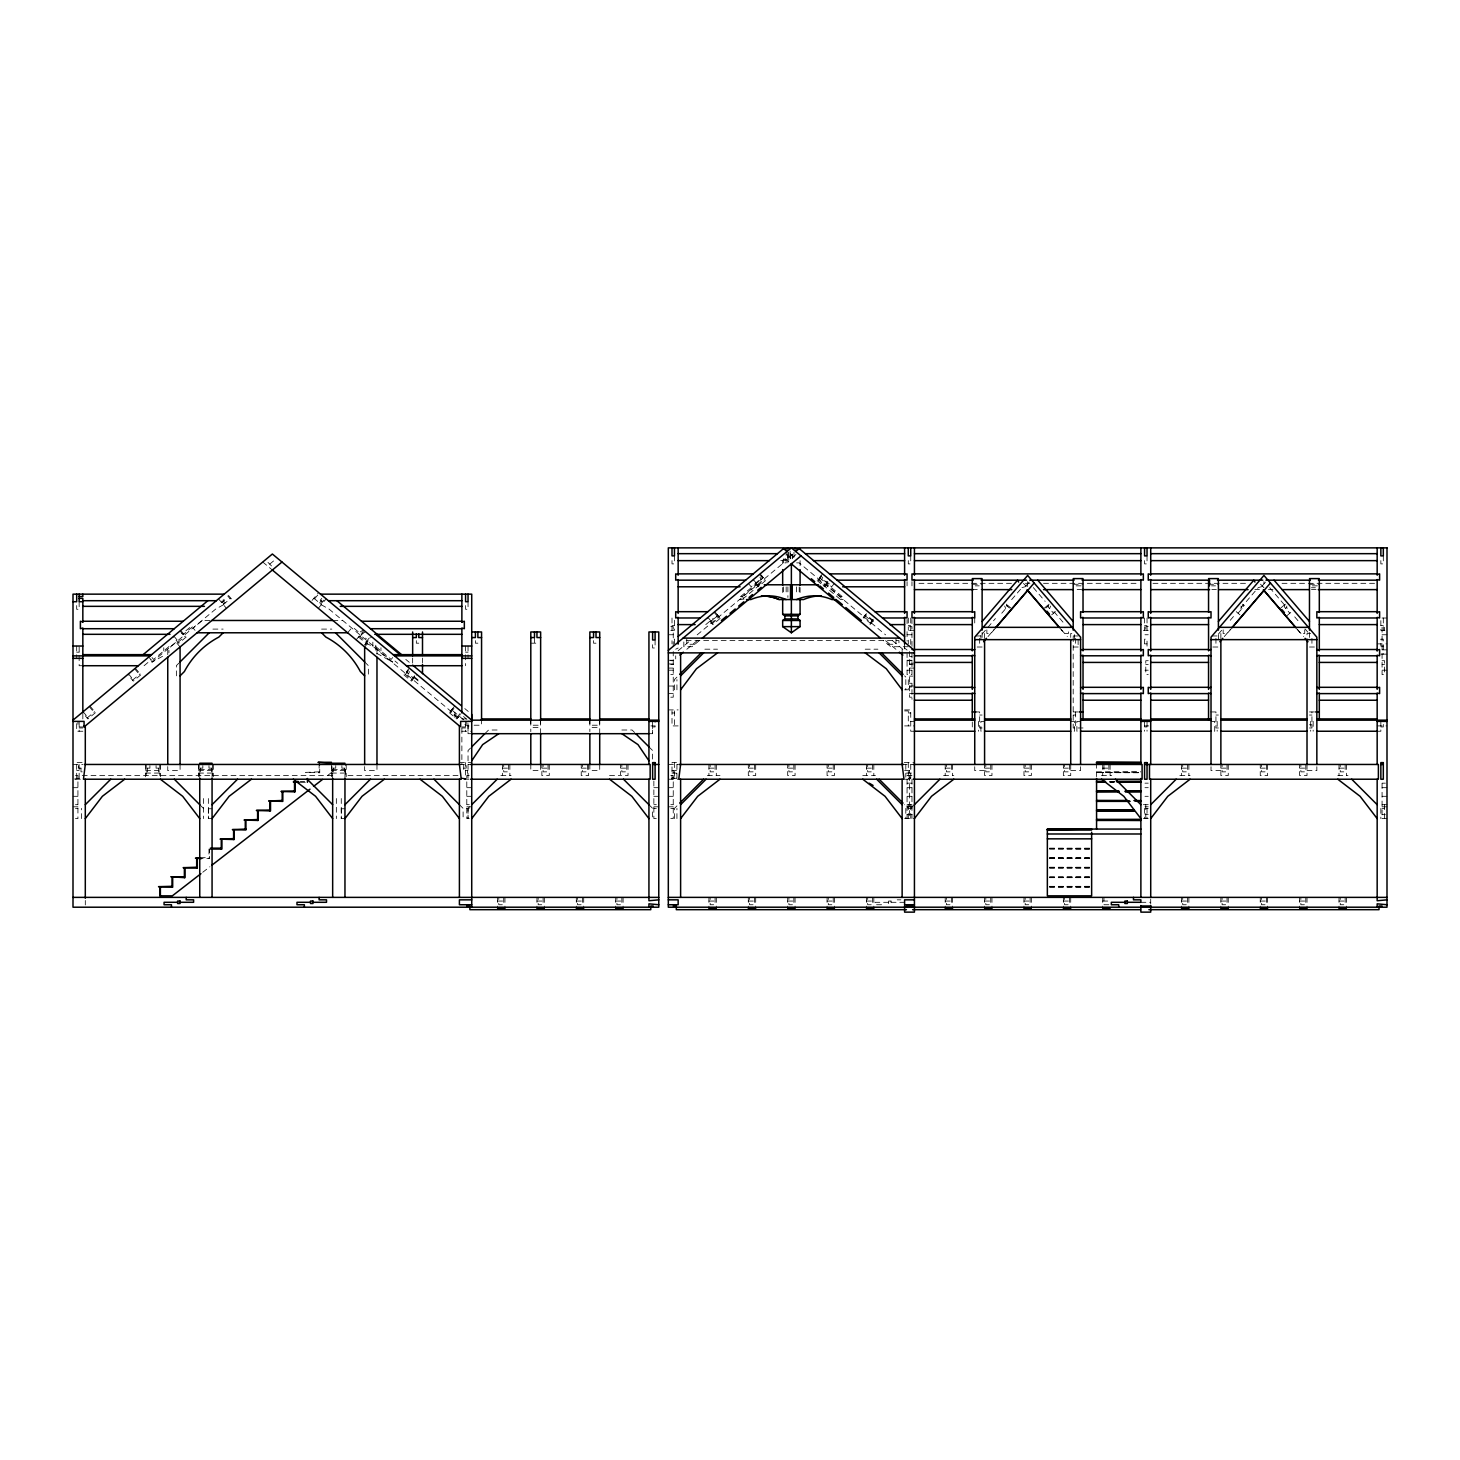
<?xml version="1.0" encoding="UTF-8"?>
<svg xmlns="http://www.w3.org/2000/svg" width="1460" height="1460" viewBox="0 0 1460 1460"><rect width="100%" height="100%" fill="white"/><g stroke="black" fill="none" stroke-linecap="round" stroke-linejoin="round"><path stroke-width="0.75" stroke-dasharray="5 3.75" d="M81.614 818.604L81.614 808.384M176.368 675.852L176.368 665.632L180.073 661.928M212.065 818.604L208.36 818.604L208.36 808.384M344.962 818.604L341.275 818.604L341.275 808.384M468.039 808.384L468.039 818.604L468.039 808.384L471.726 804.679M468.039 760.769L468.039 750.531L471.726 746.845M468.039 731.241L468.039 725.328M481.563 718.922L481.563 725.218L471.726 725.218M540.638 718.922L540.638 725.218L530.801 725.218L530.801 718.922M599.713 718.922L599.713 725.218L589.858 725.218L589.858 718.922M648.933 733.686L652.62 733.686L652.62 726.952L655.084 726.952L655.084 721.386M674.465 818.604L674.465 808.384L678.152 804.679M676.929 818.604L676.929 808.384M676.929 689.795L676.929 679.575M790.499 558.596L790.499 552.282L790.499 558.797M1049.01 604.148L1047.988 606.739L1053.554 613.218M1049.612 608.619L1050.634 606.028M1285.293 604.148L1284.271 606.739L1289.837 613.218M1285.895 608.619L1286.917 606.028M407.796 670.085L406.811 672.476L413.782 678.279M408.545 673.918L409.53 671.527M820.009 578.142L820.995 575.751M821.743 579.583L822.728 577.193M822.892 584.785L840.613 599.549L841.945 596.373L828.039 584.785L821.159 584.785M865.397 615.956L866.382 613.583M347.644 632.782L351.586 628.055M364.544 645.119L368.413 640.466L365.566 638.111M364.653 646.962L368.595 642.236M452.399 708.848L450.027 711.695L457.601 717.991L460.447 714.561M312.057 600.443L318.627 592.577M314.594 598.837L319.32 593.161M321.766 598.399L320.196 600.297L323.025 602.652M319.558 602.962L321.93 600.133M320.744 603.947L325.471 598.29M318.298 608.327L326.182 598.874M356.112 639.845L363.996 630.392M359.981 636.651L364.708 630.976M366.132 641.779L370.858 636.104M365 644.572L371.57 636.688M392.722 657.529L391.152 659.427L375.786 646.616M409.384 668.205L403.854 674.812L411.428 681.127L416.94 674.502M405.351 674.465L410.077 668.789M411.501 679.593L416.228 673.918M454.753 706.019L449.242 712.644L456.798 718.94L462.327 712.316M450.738 712.279L455.465 706.603M456.889 717.408L461.615 711.732M822.582 573.871L817.053 580.478L824.626 586.792L830.138 580.167M818.549 580.131L823.276 574.455M824.699 585.259L829.426 579.583M833.952 583.945L831.58 586.792L824.024 580.478M865.597 614.514L863.225 617.361L870.799 623.657M863.937 617.945L866.291 615.116M870.087 623.073L874.814 617.398M869.996 624.606L875.525 617.981M982.124 634.096L995.41 618.584M1011.652 599.64L1020.503 589.311M1001.761 613.218L1007.327 606.739L1006.305 604.148M1025.942 585.898L1031.289 579.675M988 636.578L993.877 629.735M994.826 628.877L990.866 633.494L986.869 633.494L986.869 627.344M1218.407 634.096L1222.841 628.913M1230.214 620.317L1234.649 615.153M1240.544 608.254L1258.264 587.595L1262.042 586.573M1238.043 613.218L1243.61 606.739L1242.588 604.148L1247.26 608.145M1262.225 585.898L1267.554 579.675M1224.283 636.578L1230.159 629.735M1231.109 628.877L1227.148 633.494L1223.151 633.494L1223.151 627.344M484.866 733.686L488.571 730L498.791 730M783.911 559.399L782.669 560.64L782.669 567.338M795.937 554.471L791.375 559.034L786.812 554.471M676.929 677.111L674.465 679.575L674.465 689.795L678.152 689.795M910.748 808.384L914.434 804.679M1044.338 608.145L1048.079 604.951M1045.871 608.053L1048.681 605.644M1051.693 614.824L1055.653 611.411M1280.621 608.145L1285.53 603.947M1287.026 615.627L1290.768 612.415M185.858 630.775L190.001 627.326M144.084 665.723L151.128 659.847M192.392 626.851L183.412 634.315L179.489 631.924M221.683 602.652L224.53 600.297L222.96 598.399M269.717 564.144L274.17 560.457M87.126 717.991L94.699 711.695M132.513 680.178L140.069 673.881M177.883 642.364L185.457 636.067M223.27 604.549L230.826 598.235M705.782 624.606L713.356 618.31M758.726 580.478L751.17 586.792L748.798 583.945M678.152 648.021L675.706 649.189M717.955 615.463L710.381 621.759L717.371 615.956M759.857 584.785L742.136 599.549L740.822 596.373L754.729 584.785L761.627 584.785M763.324 577.649L755.769 583.945L762.74 578.142L761.755 575.751M789.185 556.844L792.415 554.143M740.822 596.373L742.556 596.373L756.462 584.785M678.152 650.704L690.252 640.611M697.168 634.863L783.545 562.866L786.155 562.885L786.155 552.282M711.969 623.657L719.524 617.361L717.17 614.514M757.339 585.843L764.912 579.547M686.802 649.298L697.168 640.648M699.358 640.575L691.967 646.725L683.827 646.725L683.827 640.575L898.94 640.575L898.94 646.725L890.783 646.725L883.409 640.575M202.739 872.277L209.893 866.747M327.861 775.315L331.438 772.541M319.12 771.847L305.596 772.377L319.74 772.76L319.74 763.233M360.237 631.924L362.846 630.318M365.237 631.924L361.313 634.315L352.334 626.851M223.453 604.769L215.751 609.021L152.004 662.146L152.004 659.062L152.004 662.146L163.283 655.905M1021.982 587.595L1025.759 586.573M79.369 778.436L73 779.22L80.884 779.22M676.82 778.162L668.315 779.22L678.152 779.22M783.18 559.399L787.597 559.399M780.753 560.64L787.597 560.64L787.597 555.202M796.594 562.866L799.204 562.866L885.599 634.863M918.961 583.325L1011.798 583.325M1025.395 583.325L1029.92 583.325M1043.517 583.325L1138.617 583.325M1152.98 583.325L1248.081 583.325M1282.044 583.325L1374.882 583.325M972.287 584.274L982.124 584.274M1073.191 584.274L1083.028 584.274M1208.552 584.274L1218.407 584.274M1309.474 584.274L1319.311 584.274M975.207 585.843L979.204 585.843M1076.111 585.843L1082.116 585.843M1211.49 585.843L1215.486 585.843M1312.394 585.843L1318.398 585.843M1311.445 587.741L1315.369 587.741M972.287 589.621L982.124 589.621M1077.133 589.621L1081.075 589.621M1211.855 589.621L1216.381 589.621M1254.888 589.621L1259.414 589.621M1268.466 589.621L1272.992 589.621M1311.445 589.621L1316.026 589.621M841.945 596.373L840.193 596.373L826.287 584.785M739.527 599.549L742.136 599.549M840.613 599.549L843.223 599.549M1387 618.018L1380.85 618.018L1380.85 630.318L1387 630.318M209.911 620.482L202.228 620.482L193.14 628.055L195.768 631.213M332.88 620.482L342.498 620.482M672.002 625.592L674.465 625.592M908.284 625.592L910.748 625.592M1144.567 625.592L1147.031 625.592M1380.85 625.592L1383.313 625.592M670.779 626.632L673.242 626.632L673.242 646.379M1148.253 626.632L1145.79 626.632L1145.79 630.318M212.904 629.096L223.143 629.096M321.583 629.096L331.821 629.096M670.779 630.318L674.465 630.318L674.465 618.018M914.434 630.318L907.061 630.318L907.061 641.177M1143.344 630.318L1148.253 630.318M1310.697 633.494L1307.01 633.494L1307.01 639.644M668.315 634.753L673.242 634.753M907.061 634.753L911.971 634.753M1144.968 634.753L1148.253 634.753M1382.072 634.753L1387 634.753M975.791 635.958L982.124 635.958M1073.191 635.958L1079.524 635.958M1212.074 635.958L1218.407 635.958M418.801 643.185L416.337 643.185L416.337 637.564M477.876 643.185L475.412 643.185L475.412 637.564M530.801 643.185L536.952 643.185M596.008 643.185L593.563 643.185L593.563 637.564M1144.567 643.878L1147.031 643.878M1377.163 643.878L1387 643.878M694.923 644.261L686.766 644.261L686.766 638.111M887.826 644.261L895.984 644.261L895.984 638.111M1383.313 646.123L1380.85 646.123L1380.85 639.152L1383.313 639.152L1383.313 654.135L1387 654.135M908.284 646.725L902.134 646.725L902.134 652.875M977.196 647.017L982.124 647.017M1073.191 647.017L1080.582 647.017M1212.859 647.017L1218.407 647.017M1309.474 647.017L1314.401 647.017M704.851 649.189L717.535 649.189M865.214 649.189L877.916 649.189M1382.072 649.864L1387 649.864M76.687 652.182L79.15 652.182M465.576 652.182L468.039 652.182M1380.85 654.135L1383.313 654.135M909.525 656.562L911.971 656.562M668.315 660.267L675.706 660.267L675.706 655.832M907.061 660.267L914.434 660.267M670.779 660.705L673.242 660.705M907.061 660.705L911.971 660.705M1148.253 660.705L1145.79 660.705L1145.79 674.63L1148.253 674.63M1382.072 660.705L1384.536 660.705L1384.536 674.63L1382.072 674.63L1382.072 626.632L1384.536 626.632L1384.536 630.318M668.315 663.953L673.242 663.953M909.525 663.953L914.434 663.953M670.779 664.391L673.242 664.391M909.525 664.391L911.971 664.391M1145.79 664.391L1148.253 664.391M1382.072 664.391L1384.536 664.391M82.837 665.723L79.15 665.723L79.15 646.032M668.315 668.078L673.242 668.078M909.525 668.078L914.434 668.078M668.315 670.195L673.242 670.195M907.061 670.195L911.971 670.195M1144.968 670.195L1148.253 670.195M1382.072 670.195L1387 670.195M670.779 674.63L673.242 674.63M909.525 676.108L912.792 676.108M909.525 683.262L911.971 683.262L911.971 699.285M668.315 686.036L673.242 686.036M909.525 686.036L914.434 686.036M909.525 686.948L911.971 686.948M904.598 689.795L908.284 689.795L908.284 679.575L904.598 675.87M668.315 693.482L673.242 693.482M909.525 693.482L914.434 693.482M670.779 697.186L673.242 697.186L673.242 651.543M911.971 697.186L909.525 697.186L909.525 651.543M668.315 709.907L678.152 709.907M904.598 709.907L912.464 709.907M904.598 710.929L908.284 710.929L908.284 725.912M974.13 711.951L982.124 711.951M1073.191 711.951L1079.341 711.951M1210.413 711.951L1218.407 711.951M1309.474 711.951L1317.467 711.951M672.002 712.973L674.465 712.973M908.284 712.973L910.748 712.973M979.66 715.035L982.124 715.035M1073.191 715.035L1075.655 715.035M1215.943 715.035L1218.407 715.035M1309.474 715.035L1311.938 715.035M461.871 718.922L466.068 718.922M910.748 721.386L914.434 721.386M984.587 721.386L980.901 721.386L980.901 731.241L984.587 731.241M1070.727 721.386L1074.414 721.386L1074.414 731.241L1070.727 731.241M1080.582 721.386L1076.878 721.386L1076.878 731.241L1080.582 731.241M1211.015 721.386L1214.72 721.386L1214.72 731.241L1211.015 731.241M1309.474 724.762L1311.938 724.762M650.904 725.912L655.084 725.912M678.152 725.912L672.002 725.912L672.002 710.929M904.598 725.912L914.434 725.912M1144.567 725.912L1148.746 725.912M1377.163 725.912L1387 725.912M84.078 726.952L77.928 726.952L77.928 721.386M460.648 726.952L466.798 726.952L466.798 721.386M1144.567 726.952L1147.031 726.952M1380.85 726.952L1383.313 726.952L1383.313 721.386M79.15 727.974L82.837 727.974M461.871 727.974L465.576 727.974M982.124 727.974L979.66 727.974L979.66 711.951M1083.028 727.974L1073.191 727.974L1073.191 634.315M1218.407 727.974L1215.943 727.974L1215.943 711.951M1309.474 727.974L1311.938 727.974L1311.938 711.951M621.851 730L632.089 730L635.775 733.686M82.837 731.241L76.687 731.241L76.687 721.386M461.871 731.241L471.726 731.241M914.434 731.241L910.748 731.241L910.748 710.929M1377.163 731.241L1380.85 731.241L1380.85 721.386M471.726 733.686L468.039 733.686L468.039 721.386M77.106 762.613L85.3 762.613M459.407 762.613L471.726 762.613M676.527 762.613L672.002 762.613L672.002 779.22M904.178 762.613L914.434 762.613M73 764.456L82.837 764.456M459.407 764.456L471.726 764.456M668.315 764.456L678.152 764.456M902.134 764.456L914.434 764.456M80.993 768.142L78.53 768.142L78.53 764.456M147.46 768.142L149.905 768.142L149.905 764.456M158.519 768.142L156.074 768.142L156.074 764.456M200.367 768.142L202.831 768.142L202.831 764.456M211.445 768.142L208.981 768.142L208.981 764.456M333.281 768.142L335.745 768.142L335.745 764.456M344.359 768.142L341.895 768.142L341.895 764.456M463.732 768.142L466.178 768.142L466.178 764.456M502.495 768.142L509.868 768.142M541.861 768.142L549.252 768.142M581.244 768.142L588.635 768.142M620.628 768.142L628.019 768.142M708.921 768.142L716.312 768.142M748.305 768.142L755.696 768.142M787.688 768.142L795.061 768.142M827.072 768.142L834.445 768.142M866.437 768.142L873.828 768.142M945.204 768.142L952.595 768.142M984.587 768.142L991.96 768.142M1023.971 768.142L1031.344 768.142M1063.354 768.142L1070.727 768.142M1102.72 768.142L1110.111 768.142M1181.487 768.142L1188.878 768.142M1220.87 768.142L1228.243 768.142M1260.254 768.142L1267.627 768.142M1299.619 768.142L1307.01 768.142M1339.003 768.142L1346.394 768.142M76.687 770.606L79.15 770.606M145.599 770.606L160.381 770.606M198.523 770.606L213.288 770.606M331.438 770.606L346.202 770.606M465.576 770.606L468.039 770.606M672.002 770.606L676.527 770.606M904.598 770.606L912.792 770.606M984.587 770.606L974.733 770.606L974.733 764.456M1070.727 770.606L1080.582 770.606L1080.582 764.456M1220.87 770.606L1211.015 770.606L1211.015 764.456M1307.01 770.606L1316.847 770.606L1316.847 764.456M82.234 771.847L80.993 771.847L80.993 764.456M146.219 771.847L147.46 771.847L147.46 764.456M159.761 771.847L158.519 771.847L158.519 764.456M199.144 771.847L200.367 771.847L200.367 764.456M212.667 771.847L211.445 771.847L211.445 764.456M332.041 771.847L333.281 771.847L333.281 764.456M345.582 771.847L344.359 771.847L344.359 764.456M1096.57 772.066L1140.88 771.847M1096.57 772.158L1138.654 772.103M1138.654 772.523L1096.57 772.632L1140.88 772.76M145.599 773.07L160.381 773.07M198.523 773.07L213.288 773.07M331.438 773.07L346.202 773.07M672.002 773.07L676.308 773.07L676.308 776.775M906.441 773.07L912.591 773.07M75.464 775.534L77.928 775.534L77.928 818.604L75.464 818.604M82.234 775.534L332.041 775.534L332.041 764.456M458.002 775.534L345.582 775.534L345.582 764.456M469.262 775.534L466.798 775.534L466.798 818.604L469.262 818.604M500.871 775.534L511.109 775.534M609.55 775.534L619.788 775.534M670.779 775.534L673.242 775.534L673.242 818.604L670.779 818.604M707.315 775.534L719.999 775.534M862.75 775.534L875.452 775.534M911.971 775.534L907.061 775.534L907.061 818.604M943.58 775.534L953.818 775.534M1101.497 775.534L1111.717 775.534M1179.862 775.534L1190.101 775.534M1337.78 775.534L1348 775.534M672.002 777.906L674.465 777.906M908.284 778.107L910.748 777.906M672.002 778.235L674.465 778.235M463.842 779.22L471.726 779.22M904.598 779.22L914.434 779.22M300.285 781.374L304.647 781.374M1109.855 781.374L1114.29 781.428M1109.855 781.702L1114.29 781.629M1109.855 781.976L1114.29 782.049M300.285 782.305L305.377 782.305M1109.855 782.305L1114.29 782.177M907.061 783.162L912.792 783.162M1144.968 783.162L1148.253 783.162M1382.072 783.162L1385.358 783.162M73 787.688L77.928 787.688M466.798 787.688L471.726 787.688M653.861 787.688L658.77 787.688M668.315 787.688L673.242 787.688M907.061 787.688L914.434 787.688M1144.968 787.688L1148.253 787.688M1382.072 787.688L1387 787.688M73 796.302L77.928 796.302M466.798 796.302L471.726 796.302M653.861 796.302L658.77 796.302M668.315 796.302L673.242 796.302M907.061 796.302L914.434 796.302M1144.968 796.302L1148.253 796.302M1382.072 796.302L1387 796.302M75.464 804.679L77.928 804.679M466.798 804.679L469.262 804.679M653.861 804.679L656.325 804.679M670.779 804.679L673.242 804.679M907.061 804.679L911.971 804.679M1143.344 804.679L1148.253 804.679M1382.072 804.679L1387 804.679M73 806.814L77.928 806.814M466.798 806.814L471.726 806.814M653.861 806.814L658.77 806.814M668.315 806.814L673.242 806.814M907.061 806.814L912.792 806.814M1144.968 806.814L1148.253 806.814M1382.072 806.814L1387 806.814M75.464 808.384L77.928 808.384M466.798 808.384L469.262 808.384M653.861 808.384L656.325 808.384M670.779 808.384L673.242 808.384M911.971 808.384L908.284 808.384L904.598 804.679M1145.79 808.384L1148.253 808.384M1382.072 808.384L1384.536 808.384M208.36 808.767L212.065 808.767M341.275 808.767L344.962 808.767M907.061 814.662L912.792 814.662M1144.968 814.662L1148.253 814.662M1382.072 814.662L1385.358 814.662M656.325 818.604L653.861 818.604L653.861 779.22M904.598 818.604L914.434 818.604M1143.344 818.604L1148.253 818.604M1387 818.604L1382.072 818.604L1382.072 779.22M1049.558 848.15L1091.642 848.169M1049.558 848.461L1089.434 848.461M1049.558 848.753L1089.434 849.008M1049.558 849.063L1091.642 849.063M200.275 857.677L208.981 857.677M1049.558 857.677L1091.642 857.695M1049.558 857.933L1089.434 858.005M1049.558 858.279L1089.434 858.462M198.085 858.608L209.601 858.608L209.601 849.063M1049.558 858.571L1091.642 858.608M1049.558 867.222L1091.642 867.24M1049.558 867.477L1089.434 867.349M1049.558 867.824L1089.434 867.879M1049.558 868.134L1091.642 868.134M1049.558 877.004L1091.642 876.785M1049.558 877.077L1089.434 877.077M1049.558 877.351L1089.434 877.624M1049.558 877.679L1091.642 877.679M1049.558 886.348L1091.642 886.311M1049.558 886.603L1089.434 886.548M1049.558 886.895L1089.434 886.968M1049.558 887.205L1091.642 887.205M897.207 899.834L900.911 899.834M497.568 901.057L504.941 901.057M536.952 901.057L544.324 901.057M576.317 901.057L583.708 901.057M615.7 901.057L623.091 901.057M708.921 901.057L716.312 901.057M748.305 901.057L755.696 901.057M787.688 901.057L795.061 901.057M827.072 901.057L834.445 901.057M866.437 901.057L873.828 901.057M945.204 901.057L952.595 901.057M984.587 901.057L991.96 901.057M1023.971 901.057L1031.344 901.057M1063.354 901.057L1070.727 901.057M1102.72 901.057L1110.111 901.057M1181.487 901.057L1188.878 901.057M1220.87 901.057L1228.243 901.057M1260.254 901.057L1267.627 901.057M1299.619 901.057L1307.01 901.057M1339.003 901.057L1346.394 901.057M888.592 902.298L875.051 902.298L875.051 904.744L882.442 904.744M891.056 902.298L904.598 902.298M1140.88 902.298L1150.717 902.298M1108.87 904.744L1103.961 904.744L1103.961 897.371M908.284 778.454L910.748 778.764M461.104 777.906L469.591 778.965M461.123 778.107L465.576 779.22L465.576 762.613M365.986 643.385L372.848 646.251L460.119 718.959M464.864 724.58L468.842 726.24L468.842 720.966M321.273 604.769L328.974 609.021L392.722 662.146L375.786 652.784L375.786 643.422M825.794 581.025L829.298 583.945M869.43 617.379L874.668 621.759M869.394 618.31L875.452 623.347M904.598 648.021L907.061 650.065M819.425 577.649L826.981 583.945M864.794 615.463L872.368 621.759M790.334 554.143L793.565 556.844M892.498 640.611L902.864 649.262M817.856 579.547L825.411 585.843M885.581 640.648L895.947 649.298M784.969 558.541L788.783 561.717M405.807 659.427L409.274 662.311M464.791 708.574L468.258 711.458M463.532 716.531L466.945 719.379M414.129 676.655L418.582 680.36M395.003 661.033L397.813 663.369M414.293 677.714L419.221 681.82M453.02 710.983L465.375 721.277M313.9 598.235L321.455 604.549M359.269 636.067L366.843 642.364M404.657 673.881L412.213 680.178M358.485 636.998L366.04 643.312M262.745 562.027L272.363 570.039M1236.182 611.612L1240.854 615.627M1007.236 604.951L1010.977 608.145M1006.634 605.644L1009.444 608.053M1260.473 584.164L1263.94 587.632L1263.94 581.591M1023.442 583.416L1026.252 586.226M648.933 746.845L652.62 750.531L652.62 760.769M648.933 804.679L652.62 808.384L652.62 818.604M267.983 562.41L272.363 566.79M364.653 661.928L368.358 665.632L368.358 675.852M459.407 804.679L463.112 808.384L463.112 818.604M199.746 804.679L203.451 808.384M1269.616 587.595L1287.337 608.254M1294.71 616.868L1299.144 622.033M1305.039 628.913L1307.996 632.362M1297.721 629.735L1303.597 636.578M1296.772 628.877L1300.732 633.494L1304.729 633.494L1304.729 627.344M1033.333 587.595L1045.141 601.374M1054.01 611.703L1064.34 623.748M1061.438 629.735L1067.315 636.578M1059.175 627.344L1064.449 633.494L1068.446 633.494L1068.446 629.388M760.186 573.871L765.697 580.478L758.123 586.792L752.612 580.167M759.474 574.455L764.201 580.131M753.323 579.583L758.05 585.259M714.798 611.685L720.309 618.292L712.754 624.606L707.242 617.981M714.086 612.269L718.813 617.945M707.954 617.398L712.681 623.073M228.472 595.406L231.355 598.874M227.76 595.99L230.114 598.837M222.796 600.133L225.15 602.962M221.61 601.118L223.982 603.947M218.544 598.874L226.41 608.327M180.73 630.392L186.241 636.998L178.668 643.312L173.156 636.688M180.018 630.976L184.745 636.651M173.868 636.104L178.594 641.779M180.073 646.962L176.131 642.236L167.754 649.207L167.754 657.219M152.004 657.529L153.574 659.427L168.94 646.616L168.94 652.784M148.774 657.018L151.128 659.847M135.342 668.205L140.853 674.812L133.298 681.127L127.786 674.502M134.63 668.789L139.357 674.465M128.498 673.918L133.225 679.593M89.972 706.019L95.484 712.644L87.91 718.94L82.399 712.316M89.261 706.603L93.987 712.279M83.111 711.732L87.837 717.408M760.021 577.193L761.025 579.583M742.556 596.373L743.888 599.549M1240.964 606.028L1241.986 608.619M1004.681 606.028L1005.703 608.619M1384.536 804.679L1384.536 818.604M1383.313 555.877L1383.313 563.889L1380.85 563.889L1380.85 557.884M1383.313 618.018L1383.313 630.318M1380.85 808.384L1380.85 818.604M1346.394 764.456L1346.394 775.534M1346.394 897.371L1346.394 908.448M1345.153 764.456L1345.153 771.847L1340.244 771.847L1340.244 764.456M1345.153 897.371L1345.153 904.744L1340.244 904.744L1340.244 897.371M1339.003 764.456L1339.003 775.534M1339.003 897.371L1339.003 908.448M1313.16 721.386L1313.16 731.241M1311.938 638.312L1311.938 647.017M1310.697 721.386L1310.697 731.241M1309.474 632.436L1309.474 640.721M1307.01 764.456L1307.01 775.534L1299.619 775.534L1299.619 764.456M1307.01 897.371L1307.01 908.448M1305.787 764.456L1305.787 771.847L1300.86 771.847L1300.86 764.456M1305.787 897.371L1305.787 904.744L1300.86 904.744L1300.86 897.371M1299.619 897.371L1299.619 908.448M1267.627 764.456L1267.627 775.534L1260.254 775.534L1260.254 764.456M1267.627 897.371L1267.627 908.448M1266.404 764.456L1266.404 771.847L1261.476 771.847L1261.476 764.456M1266.404 897.371L1266.404 904.744L1261.476 904.744L1261.476 897.371M1260.254 897.371L1260.254 908.448M1228.243 764.456L1228.243 775.534L1220.87 775.534L1220.87 764.456M1228.243 897.371L1228.243 908.448M1227.021 764.456L1227.021 771.847L1222.093 771.847L1222.093 764.456M1227.021 897.371L1227.021 904.744L1222.093 904.744L1222.093 897.371M1220.87 633.494L1220.87 639.644M1220.87 897.371L1220.87 908.448M1218.407 634.79L1218.407 638.823M1217.166 721.386L1217.166 731.241M1215.943 638.312L1215.943 647.017M1188.878 764.456L1188.878 775.534M1188.878 897.371L1188.878 908.448M1187.637 764.456L1187.637 771.847L1182.709 771.847L1182.709 764.456M1187.637 897.371L1187.637 904.744L1182.709 904.744L1182.709 897.371M1181.487 764.456L1181.487 775.534M1181.487 897.371L1181.487 908.448M1150.717 899.013L1150.717 904.744M1147.031 555.877L1147.031 563.889L1144.567 563.889L1144.567 557.884M1147.031 618.018L1147.031 630.318M1147.031 646.123L1147.031 639.152L1144.567 639.152L1144.567 646.123M1147.031 721.386L1147.031 731.241M1147.031 808.384L1147.031 818.604M1145.79 804.679L1145.79 818.604M1144.567 618.018L1144.567 630.318M1144.567 721.386L1144.567 731.241M1144.567 808.384L1144.567 818.604M1110.111 764.456L1110.111 775.534M1108.87 764.456L1108.87 771.847M1103.961 764.456L1103.961 771.847M1102.72 764.456L1102.72 775.534M1102.72 897.371L1102.72 907.207M1096.57 763.233L1096.57 776.629M1078.119 639.644L1078.119 647.017M1075.655 638.312L1075.655 647.017M1075.655 711.951L1075.655 727.974M1074.414 639.644L1074.414 633.494L1070.727 633.494L1070.727 639.644M1070.727 764.456L1070.727 775.534L1063.354 775.534L1063.354 764.456M1070.727 897.371L1070.727 908.448M1069.505 764.456L1069.505 771.847L1064.577 771.847L1064.577 764.456M1069.505 897.371L1069.505 904.744L1064.577 904.744L1064.577 897.371M1063.354 897.371L1063.354 908.448M1031.344 764.456L1031.344 775.534L1023.971 775.534L1023.971 764.456M1031.344 897.371L1031.344 908.448M1030.121 764.456L1030.121 771.847L1025.194 771.847L1025.194 764.456M1030.121 897.371L1030.121 904.744L1025.194 904.744L1025.194 897.371M1027.658 581.591L1027.658 587.632M1023.971 897.371L1023.971 908.448M991.96 764.456L991.96 775.534L984.587 775.534L984.587 764.456M991.96 897.371L991.96 908.448M990.738 764.456L990.738 771.847L985.81 771.847L985.81 764.456M990.738 897.371L990.738 904.744L985.81 904.744L985.81 897.371M984.587 633.494L984.587 639.644M984.587 897.371L984.587 908.448M982.124 632.436L982.124 640.721M980.901 635.538L980.901 639.644M979.66 638.312L979.66 647.017M978.437 721.386L978.437 731.241M974.733 617.981L974.733 623.657M972.287 721.97L972.287 727.974M952.595 764.456L952.595 775.534M952.595 897.371L952.595 908.448M951.354 764.456L951.354 771.847L946.445 771.847L946.445 764.456M951.354 897.371L951.354 904.744L946.445 904.744L946.445 897.371M945.204 764.456L945.204 775.534M945.204 897.371L945.204 908.448M911.971 581.646L911.971 585.843M911.971 619.46L911.971 623.657M911.971 646.379L911.971 626.632L909.525 626.632L909.525 630.318M911.971 652.875L911.971 674.63L907.061 674.63L907.061 653.569M911.971 779.22L911.971 818.604M910.748 555.877L910.748 563.889L908.284 563.889L908.284 557.884M910.748 618.018L910.748 630.318M910.748 644.389L910.748 639.152L908.284 639.152L908.284 643.878M910.748 764.456L910.748 779.22M910.748 804.679L910.748 818.604M909.525 770.606L909.525 773.07M909.525 775.534L909.525 818.604M908.284 618.018L908.284 630.318M908.284 762.613L908.284 779.22M908.284 804.679L908.284 818.604M907.061 581.646L907.061 585.843M907.061 619.46L907.061 623.657M905.82 679.575L905.82 689.795M905.82 764.456L905.82 777.121M905.82 808.384L905.82 818.604M904.598 643.878L904.598 651.215M873.828 764.456L873.828 775.534M873.828 897.371L873.828 908.448M872.606 764.456L872.606 771.847L867.678 771.847L867.678 764.456M872.606 897.371L872.606 904.744L867.678 904.744L867.678 897.371M866.437 764.456L866.437 775.534M866.437 897.371L866.437 908.448M834.445 764.456L834.445 775.534L827.072 775.534L827.072 764.456M834.445 897.371L834.445 908.448M833.222 764.456L833.222 771.847L828.294 771.847L828.294 764.456M833.222 897.371L833.222 904.744L828.294 904.744L828.294 897.371M827.072 897.371L827.072 908.448M800.08 560.64L800.08 567.338M800.08 587.486L800.08 594.183M799.204 586.902L799.204 595.333M796.594 586.902L796.594 595.333M795.061 764.456L795.061 775.534L787.688 775.534L787.688 764.456M795.061 897.371L795.061 908.448M793.985 552.282L793.985 560.695M793.839 764.456L793.839 771.847L788.911 771.847L788.911 764.456M793.839 897.371L793.839 904.744L788.911 904.744L788.911 897.371M792.251 554.398L792.251 558.797M790.152 551.132L790.152 557.811M787.889 552.282L787.889 562.885M787.889 586.902L787.889 597.45M787.688 897.371L787.688 908.448M786.155 586.902L786.155 595.333M783.545 558.797L783.545 562.885M783.545 586.902L783.545 595.333M782.669 587.486L782.669 594.183M755.696 764.456L755.696 775.534L748.305 775.534L748.305 764.456M755.696 897.371L755.696 908.448M754.455 764.456L754.455 771.847L749.527 771.847L749.527 764.456M754.455 897.371L754.455 904.744L749.527 904.744L749.527 897.371M748.305 897.371L748.305 908.448M716.312 764.456L716.312 775.534M716.312 897.371L716.312 908.448M715.072 764.456L715.072 771.847L710.162 771.847L710.162 764.456M715.072 897.371L715.072 904.744L710.162 904.744L710.162 897.371M708.921 764.456L708.921 775.534M708.921 897.371L708.921 908.448M676.929 764.456L676.929 779.22M674.465 555.877L674.465 563.889L672.002 563.889L672.002 557.884M674.465 643.878L674.465 639.152L672.002 639.152L672.002 643.878M674.465 710.929L674.465 725.912M674.465 762.613L674.465 779.22M673.242 770.606L673.242 773.07M672.002 618.018L672.002 630.318M655.084 639.973L655.084 647.985L652.62 647.985L652.62 641.98M652.62 721.386L652.62 733.686M628.019 764.456L628.019 775.534L620.628 775.534L620.628 764.456M626.778 764.456L626.778 771.847L621.851 771.847L621.851 764.456M623.091 897.371L623.091 908.448M621.851 897.371L621.851 904.744L616.941 904.744L616.941 897.371M615.7 897.371L615.7 908.448M599.713 720.163L599.713 725.218M599.713 733.686L599.713 727.536L589.858 727.536L589.858 731.642M599.713 764.456L599.713 770.606L589.858 770.606L589.858 764.456M589.858 720.163L589.858 725.218M588.635 764.456L588.635 775.534L581.244 775.534L581.244 764.456M587.394 764.456L587.394 771.847L582.485 771.847L582.485 764.456M583.708 897.371L583.708 908.448M582.485 897.371L582.485 904.744L577.558 904.744L577.558 897.371M576.317 897.371L576.317 908.448M549.252 764.456L549.252 775.534L541.861 775.534L541.861 764.456M548.029 764.456L548.029 771.847L543.102 771.847L543.102 764.456M544.324 897.371L544.324 908.448M543.102 897.371L543.102 904.744L538.174 904.744L538.174 897.371M540.638 720.163L540.638 725.218M540.638 733.686L540.638 727.536L530.801 727.536L530.801 731.642M540.638 764.456L540.638 770.606L530.801 770.606L530.801 764.456M536.952 897.371L536.952 908.448M534.488 637.564L534.488 643.185M530.801 720.163L530.801 725.218M509.868 764.456L509.868 775.534M508.646 764.456L508.646 771.847L503.718 771.847L503.718 764.456M504.941 897.371L504.941 908.448M503.718 897.371L503.718 904.744L498.791 904.744L498.791 897.371M502.495 764.456L502.495 775.534M497.568 897.371L497.568 908.448M468.039 601.702L468.039 609.276L465.576 609.276L465.576 603.601M468.039 646.032L468.039 658.351M468.039 764.456L468.039 779.22M467.419 770.606L467.419 773.07M465.576 646.032L465.576 665.723M465.576 721.386L465.576 731.241M463.732 764.456L463.732 771.847M461.871 728.339L461.871 764.456M454.918 712.553L454.918 720.437M422.506 658.095L422.506 662.767M412.651 658.095L412.651 663.077M380.951 647.729L380.951 650.923M376.972 649.207L376.972 657.219M376.972 764.456L376.972 770.606L364.653 770.606L364.653 764.456M372.848 642.163L372.848 646.251M346.202 764.456L346.202 776.775M344.962 779.22L344.962 769.383L332.661 769.383L332.661 779.22M341.275 798.529L341.275 818.604M336.348 798.529L336.348 818.604M331.438 764.456L331.438 776.775M319.12 763.233L319.12 772.76M213.288 764.456L213.288 776.775M212.667 764.456L212.667 775.534M212.065 779.22L212.065 769.383L199.746 769.383L199.746 779.22M208.981 849.063L208.981 858.608M208.36 798.529L208.36 818.604M203.451 798.529L203.451 818.604M199.144 764.456L199.144 775.534M198.523 764.456L198.523 776.775M180.073 764.456L180.073 770.606L167.754 770.606L167.754 764.456M163.775 647.729L163.775 650.923M160.381 764.456L160.381 776.775M159.761 764.456L159.761 775.534M146.219 764.456L146.219 775.534M145.599 764.456L145.599 776.775M85.3 900.473L85.3 904.963M82.837 713.958L82.837 719.962M79.15 601.702L79.15 609.276L76.687 609.276L76.687 601.702M79.15 721.386L79.15 731.241M79.15 764.456L79.15 779.22M76.687 646.032L76.687 658.351M76.687 764.456L76.687 779.22M788.765 552.282L788.765 560.695L788.765 552.282M891.056 901.057L888.592 901.057L888.592 903.521L891.056 903.521L891.056 901.057"/><path stroke-width="1.5" d="M471.726 714.36L471.726 721.386L460.648 721.386L460.648 725.912L459.407 725.912L459.407 764.456L461.269 779.22L83.457 779.22L85.3 764.456L85.3 725.912L84.078 725.912M982.124 621.504L1017.565 580.167L1018.678 582.065M983.602 641.725L986.522 638.294M995.337 628.019L1027.658 590.314L1058.5 626.303M996.14 627.344L1034.136 583.014M1218.407 621.504L1253.83 580.167L1254.961 582.065M1219.866 641.725L1222.805 638.294M1231.62 628.019L1263.94 590.314L1296.243 628.019M1232.422 627.344L1270.419 583.014M180.073 661.928L209.218 632.782M180.073 675.852L184.38 671.545A82.253 82.253 0 0 1 218.836 637.089L223.143 632.782M85.3 804.679L110.759 779.22M85.3 818.604L102.382 796.302L124.684 779.22M212.065 804.679L237.524 779.22M212.065 818.604L229.147 796.302L251.448 779.22M344.962 804.679L370.42 779.22M344.962 818.604L362.043 796.302L384.345 779.22M471.726 746.845L484.866 733.686M471.726 760.769L482.658 744.618L498.791 733.686M471.726 804.679L497.185 779.22M471.726 818.604L488.808 796.302L511.109 779.22M679.685 674.337L701.147 652.875M680.615 675.87L703.611 652.875M680.615 689.795L696.475 668.735L717.535 652.875M679.758 803.091L703.611 779.22M680.615 804.679L706.074 779.22M680.615 818.604L697.697 796.302L719.999 779.22M914.434 804.679L939.893 779.22M914.434 818.604L931.516 796.302L953.818 779.22M1150.717 804.679L1176.176 779.22M1150.717 818.604L1167.799 796.302L1190.101 779.22M172.061 886.293L158.538 886.676L172.681 887.205L172.681 877.679M171.148 876.785L184.982 877.679L184.982 868.134M200.275 857.677L195.457 858.206L201.389 858.608M269.899 809.99L256.358 810.446L270.52 810.92L270.52 801.376M282.2 800.463L268.676 800.992L282.82 801.376L282.82 791.849M294.518 790.918L280.977 791.448L295.121 791.849L295.121 782.305M143.135 654.646L207.868 600.699M73 720.163L272.363 554.015L471.726 720.163L658.77 720.163M84.589 726.514L281.981 562.027M678.152 636.414L783.545 548.595L787.031 551.497M668.315 650.43L791.375 547.865L914.434 650.43M795.736 551.497L799.204 548.595L904.598 636.414M679.885 655.065L683.353 652.182M721.368 620.5L726.551 616.175M730.018 613.291L735.201 608.966M738.65 606.082L743.833 601.757M749.017 597.45L752.484 594.567M757.667 590.241L761.116 587.358M702.296 638.111L800.992 555.877M200.951 873.664L172.353 895.838L159.761 895.838L159.761 887.205M211.682 865.36L309.976 789.167M313.553 786.392L322.496 779.476M782.669 620.482L784.86 618.93L797.908 618.93L800.08 620.482L800.08 626.632L791.375 632.782L782.669 626.632L782.669 620.482L800.08 620.482M782.669 598.655L782.669 614.332L784.86 615.864L797.908 615.864L800.08 614.332L800.08 598.655M318.152 762.357L331.438 763.233L331.438 762.303L318.353 762.303M298.096 781.374L293.296 781.921L299.227 782.305M245.901 829.061L232.377 829.608L245.901 829.992L245.901 820.447M233.6 838.606L220.058 839.135L234.22 839.536L234.22 829.992M461.871 621.942L464.335 621.248L464.335 628.712L461.871 628.019L461.871 712.845M904.598 574.455L907.061 573.871L907.061 580.167L904.598 579.583L904.598 613.401M904.598 612.269L907.061 611.685L907.061 617.981L904.598 617.398L904.598 644.115M1140.88 574.455L1143.344 573.871L1143.344 580.167L1140.88 579.583L1140.88 613.401M972.287 650.083L974.733 649.499M1140.88 612.269L1143.344 611.685L1143.344 617.981L1140.88 617.398L1140.88 651.105M1377.163 574.455L1379.609 573.871L1379.609 580.167L1377.163 579.583L1377.163 613.401M196.68 867.222L183.139 867.678L197.301 868.134L197.301 858.608M1080.582 655.795L1083.028 655.212L1083.028 689.412M171.094 876.803L184.38 876.748M972.287 687.897L974.733 687.313M1140.88 650.083L1143.344 649.499L1143.344 655.795L1140.88 655.212L1140.88 689.375M1208.552 650.083L1211.015 649.499M1377.163 612.269L1379.609 611.685L1379.609 617.981L1377.163 617.398L1377.163 651.105M1080.582 693.61L1083.028 693.025L1083.028 719.962M1140.88 687.897L1143.344 687.313L1143.344 693.61L1140.88 693.025L1140.88 764.456M1316.847 655.795L1319.311 655.212L1319.311 689.412M1208.552 687.897L1211.015 687.313M1377.163 650.083L1379.609 649.499L1379.609 655.795L1377.163 655.212L1377.163 689.375M1316.847 693.61L1319.311 693.025L1319.311 719.962M1377.163 687.897L1379.609 687.313L1379.609 693.61L1377.163 693.025L1377.163 764.456M658.77 899.834L648.933 900.747L648.933 779.22M1387 899.834L1377.163 900.747L1377.163 779.22M783.18 548.887L787.597 548.887L787.597 547.865M799.569 548.887L795.152 548.887L795.152 547.865M678.152 553.668L777.45 553.668M805.299 553.668L904.598 553.668M914.434 553.668L1140.88 553.668M1150.717 553.668L1377.163 553.668M678.152 560.64L769.365 560.64M813.402 560.64L904.598 560.64M914.434 560.64L1140.88 560.64M1150.717 560.64L1377.163 560.64M678.152 573.871L753.214 573.871M829.536 573.871L904.598 573.871M914.434 573.871L1140.88 573.871M1150.717 573.871L1377.163 573.871M678.152 580.167L745.659 580.167M837.091 580.167L904.598 580.167M914.434 580.167L973.199 580.167L972.287 578.598L982.124 578.598L981.193 580.167L1026.526 580.167M1029.683 580.167L1074.122 580.167L1073.191 578.598L1083.028 578.598L1082.116 580.167L1140.88 580.167M1150.717 580.167L1209.482 580.167L1209.482 585.843M1262.809 580.167L1217.476 580.167L1218.407 578.598L1208.552 578.598L1209.482 580.167M1265.966 580.167L1310.386 580.167L1309.474 578.598L1319.311 578.598L1318.398 580.167L1377.163 580.167M764.219 584.785L790.499 584.785L790.499 599.549L779.147 599.549A85.793 60.663 90 0 0 761.536 595.862L768.508 595.862M818.531 584.785L792.251 584.785L792.251 599.549L803.602 599.549A85.793 60.663 -90 0 1 821.214 595.862L814.26 595.862M678.152 586.792L740.111 586.792M842.639 586.792L904.598 586.792M914.434 589.621L973.309 589.621M982.379 589.621L1011.798 589.621M1043.517 589.621L1072.936 589.621M1082.006 589.621L1140.88 589.621M1150.717 589.621L1209.592 589.621M1218.644 589.621L1248.081 589.621M1282.044 589.621L1309.218 589.621M1318.289 589.621L1377.163 589.621M224.219 594.147L73 594.147L73 907.207L658.77 907.207L658.77 631.961L648.933 631.961L648.933 764.456M320.507 594.147L471.726 594.147L471.726 907.207M79.15 596.483L82.837 596.483L82.837 594.147M79.15 598.381L82.837 598.381L82.837 622.252M746.498 599.549L750.896 599.549A85.793 60.663 -90 0 1 786.101 599.549M836.252 599.549L831.853 599.549A85.793 60.663 90 0 0 796.649 599.549M82.837 600.699L216.335 600.699M328.39 600.699L461.871 600.699M73 601.702L76.687 601.702L76.687 594.147M82.837 601.702L79.15 601.702L79.15 594.147M82.837 606.338L204.473 606.338M340.235 606.338L461.871 606.338M678.152 611.685L707.845 611.685M874.923 611.685L904.598 611.685M914.434 611.685L972.287 611.685M1083.028 611.685L1140.88 611.685M1150.717 611.685L1208.552 611.685M1319.311 611.685L1377.163 611.685M782.669 614.332L800.08 614.332M678.152 617.981L700.271 617.981M882.479 617.981L904.598 617.981M914.434 617.981L972.287 617.981M1083.028 617.981L1140.88 617.981M1150.717 617.981L1208.552 617.981M1319.311 617.981L1377.163 617.981M211.846 620.482L332.88 620.482M82.837 621.248L183.23 621.248M361.496 621.248L461.871 621.248M678.152 624.606L695.161 624.606M889.724 624.606L904.598 624.606M914.434 624.606L972.287 624.606M1083.028 624.606L1140.88 624.606M1150.717 624.606L1208.552 624.606M1319.311 624.606L1377.163 624.606M782.669 626.632L800.08 626.632M983.182 627.344L1072.133 627.344M1219.465 627.344L1308.416 627.344M82.837 628.712L174.251 628.712M370.457 628.712L461.871 628.712M471.726 631.961L481.563 631.961L481.563 720.163L481.563 718.922L530.801 718.922L530.801 720.163L530.801 631.961L540.638 631.961L540.638 720.163L540.638 718.922L589.858 718.922L589.858 720.163L589.858 631.961L599.713 631.961L599.713 720.163L599.713 718.922L648.933 718.922M197.064 632.782L347.644 632.782M82.837 634.315L169.999 634.315M374.709 634.315L461.871 634.315M412.651 637.564L416.337 637.564L416.337 633.822M422.506 637.564L418.801 637.564L418.801 633.822M471.726 637.564L475.412 637.564L475.412 631.961M481.563 637.564L477.876 637.564L477.876 631.961M530.801 637.564L534.488 637.564L534.488 631.961M540.638 637.564L536.952 637.564L536.952 631.961M589.858 637.564L593.563 637.564L593.563 631.961M599.713 637.564L596.008 637.564L596.008 631.961M683.079 638.111L899.67 638.111M974.733 639.644L1080.582 639.644M1211.015 639.644L1316.847 639.644M73 646.032L82.837 646.032M461.871 646.032L471.726 646.032M914.434 649.499L972.287 649.499M1083.028 649.499L1140.88 649.499M1150.717 649.499L1208.552 649.499M1319.311 649.499L1377.163 649.499M668.315 652.875L914.434 652.875M82.837 654.646L151.603 654.646M393.123 654.646L461.871 654.646M73 655.887L150.125 655.887M394.601 655.887L471.726 655.887M914.434 655.795L972.287 655.795M1083.028 655.795L1140.88 655.795M1150.717 655.795L1208.552 655.795M1319.311 655.795L1377.163 655.795M73 658.351L82.837 658.351M461.871 658.351L471.726 658.351M914.434 662.42L972.287 662.42M1083.028 662.42L1140.88 662.42M1150.717 662.42L1208.552 662.42M1319.311 662.42L1377.163 662.42M82.837 665.723L138.317 665.723M406.409 665.723L461.871 665.723M914.434 687.313L972.287 687.313M1083.028 687.313L1140.88 687.313M1150.717 687.313L1208.552 687.313M1319.311 687.313L1377.163 687.313M914.434 693.61L972.287 693.61M1083.028 693.61L1140.88 693.61M1150.717 693.61L1208.552 693.61M1319.311 693.61L1377.163 693.61M914.434 700.234L972.287 700.234M1083.028 700.234L1140.88 700.234M1150.717 700.234L1208.552 700.234M1319.311 700.234L1377.163 700.234M972.287 711.951L975.973 711.951M1079.341 711.951L1083.028 711.951M1315.624 711.951L1319.311 711.951M914.434 718.922L974.733 718.922M984.587 718.922L1070.727 718.922M1080.582 718.922L1140.88 718.922M1150.717 718.922L1211.015 718.922M1220.87 718.922L1307.01 718.922M1316.847 718.922L1377.163 718.922M914.434 720.163L974.733 720.163M984.587 720.163L1070.727 720.163M1080.582 720.163L1211.015 720.163M1220.87 720.163L1307.01 720.163M1316.847 720.163L1387 720.163M73 721.386L84.078 721.386L84.078 726.952M648.933 721.386L658.77 721.386M1140.88 721.386L1150.717 721.386M1377.163 721.386L1387 721.386M914.434 731.241L974.733 731.241M984.587 731.241L1070.727 731.241M1080.582 731.241L1140.88 731.241M1150.717 731.241L1211.015 731.241M1220.87 731.241L1307.01 731.241M1316.847 731.241L1377.163 731.241M471.726 733.686L648.933 733.686M1096.57 763.233L1096.57 762.303L1140.88 762.303M1096.57 762.357L1140.88 762.631M1096.57 762.905L1140.88 762.759M199.746 763.233L212.065 763.233M332.661 763.233L344.962 763.233M1096.57 762.978L1140.88 763.233M84.443 764.456L460.247 764.456M470.485 764.456L650.156 764.456L650.156 779.22L470.485 779.22M652.62 764.456L658.77 764.456M679.064 764.456L903.685 764.456M913.212 764.456L1142.103 764.456L1142.103 779.22L913.212 779.22M1144.567 764.456L1378.386 764.456L1378.386 779.22L1149.495 779.22L1149.495 764.456M1380.85 764.456L1383.313 764.456M1096.57 781.41L1105.439 781.428M1116.517 781.374L1140.88 781.374M1096.57 781.702L1105.439 781.629M1116.517 781.702L1140.88 781.629M1096.57 781.976L1105.439 782.049M1118.725 781.976L1140.88 782.049M1096.57 782.305L1105.439 782.177M1118.725 782.305L1140.88 782.177M1096.57 790.918L1118.725 790.937M1125.368 790.918L1140.88 790.937M1096.57 791.174L1118.725 791.229M1125.368 791.174L1140.88 791.229M1096.57 791.521L1118.725 791.375M1125.368 791.521L1140.88 791.375M1096.57 791.813L1118.725 791.849M1125.368 791.794L1140.88 791.849M1096.57 800.463L1127.576 800.463M1134.237 800.463L1140.88 800.591M1096.57 800.701L1127.576 800.773M1134.237 800.701L1140.88 800.773M1096.57 801.065L1129.803 801.248M1136.446 801.12L1140.88 801.065M1096.57 801.358L1129.803 801.376M1136.446 801.321L1140.88 801.358M1134.237 810.008L1096.57 810.044L1134.237 810.245M1096.57 810.592L1134.237 810.665M1096.57 810.92L1134.237 810.884M257.599 819.534L244.057 820.064L258.201 820.447L258.201 810.92M1096.57 819.534L1140.88 819.534M1096.57 819.589L1140.88 819.553M1140.88 819.845L1096.57 820.137L1140.88 820.319M1096.57 820.447L1140.88 820.447M1140.88 829.061L1047.349 829.061L1047.349 895.838L1091.642 895.838L1091.642 832.2M1047.349 829.317L1091.642 829.389M1047.349 829.736L1091.642 829.061M1047.349 829.992L1091.642 829.937M1047.349 833.989L1140.88 833.989M1047.349 838.843L1091.642 838.843M210.386 848.15L221.281 848.15M210.386 849.063L221.902 849.063L221.902 839.536M73 897.371L658.77 897.371M668.315 897.371L1387 897.371M471.726 899.834L459.407 899.834L459.407 904.744L471.726 904.744M668.315 899.834L678.152 899.834L678.152 904.744L668.315 904.744M914.434 899.834L904.598 899.834L904.598 904.744L914.434 904.744M177.609 902.298L164.067 902.298L164.067 904.744L171.459 904.744L171.459 907.207M180.073 902.298L193.596 902.298L193.596 899.834L186.223 899.834L186.223 897.371M310.505 902.298L296.982 902.298L296.982 904.744L304.355 904.744L304.355 907.207M312.969 902.298L326.511 902.298L326.511 899.834L319.12 899.834L319.12 897.371M1124.875 902.298L1111.334 902.298L1111.334 904.744L1118.725 904.744L1118.725 907.207M1127.339 902.298L1140.88 902.298L1140.88 899.834L1133.489 899.834L1133.489 897.371M466.798 905.985L469.883 905.985L469.883 909.671L650.777 909.671L650.777 905.985L653.24 905.985M673.242 905.985L676.308 905.985L676.308 909.671L906.441 909.671M1140.88 905.985L1150.717 905.985M1382.072 905.985L1379.006 905.985L1379.006 909.671L1148.874 909.671M497.568 908.448L504.941 908.448M536.952 908.448L544.324 908.448M576.317 908.448L583.708 908.448M615.7 908.448L623.091 908.448M708.921 908.448L716.312 908.448M748.305 908.448L755.696 908.448M787.688 908.448L795.061 908.448M827.072 908.448L834.445 908.448M866.437 908.448L873.828 908.448M945.204 908.448L952.595 908.448M984.587 908.448L991.96 908.448M1023.971 908.448L1031.344 908.448M1063.354 908.448L1070.727 908.448M1102.72 908.448L1110.111 908.448M1181.487 908.448L1188.878 908.448M1220.87 908.448L1228.243 908.448M1260.254 908.448L1267.627 908.448M1299.619 908.448L1307.01 908.448M1339.003 908.448L1346.394 908.448M912.591 909.671L1140.442 909.671M1387 904.744L1377.163 903.831L1377.163 907.207M658.77 904.744L648.933 903.831L648.933 907.207M1319.311 612.269L1316.847 611.685L1316.847 617.981L1319.311 617.398L1319.311 650.868M1150.717 574.455L1148.253 573.871L1148.253 580.167L1150.717 579.583L1150.717 613.401M1316.847 649.499L1319.311 650.083M1150.717 612.269L1148.253 611.685L1148.253 617.981L1150.717 617.398L1150.717 651.105M914.434 574.455L911.971 573.871L911.971 580.167L914.434 579.583L914.434 613.401M1211.015 655.795L1208.552 655.212L1208.552 689.412M1316.847 687.313L1319.311 687.897M1150.717 650.083L1148.253 649.499L1148.253 655.795L1150.717 655.212L1150.717 689.375M1080.582 649.499L1083.028 650.083M914.434 612.269L911.971 611.685L911.971 617.981L914.434 617.398L914.434 912.135L904.598 912.135L904.598 905.565M1211.015 693.61L1208.552 693.025L1208.552 719.962M678.152 574.455L675.706 573.871L675.706 580.167L678.152 579.583L678.152 613.401M1150.717 687.897L1148.253 687.313L1148.253 693.61L1150.717 693.025L1150.717 764.456M974.733 655.795L972.287 655.212L972.287 689.412M1080.582 687.313L1083.028 687.897M911.971 649.499L914.434 650.083M678.152 612.269L675.706 611.685L675.706 617.981L678.152 617.398L678.152 644.115M974.733 693.61L972.287 693.025L972.287 719.962M82.837 621.942L80.391 621.248L80.391 628.712L82.837 628.019L82.837 712.845M869.156 783.162L873.08 785.425M811.267 578.726L814.716 581.609M819.899 585.916L823.367 588.818M828.55 593.125L833.733 597.45M837.182 600.315L842.365 604.641M845.833 607.524L861.382 620.5M899.415 652.182L902.864 655.065M791.375 563.889L880.453 638.111M336.858 600.699L401.591 654.646M376.315 634.845L400.606 655.084M412.651 665.139L461.323 705.691M272.363 570.039L460.119 726.514M1351.704 779.22L1377.163 804.679M1337.78 779.22L1360.081 796.302L1377.163 818.604M1115.422 779.22L1140.88 804.679M1101.497 779.22L1123.798 796.302L1140.88 818.604M881.603 652.875L903.065 674.337M879.139 652.875L902.134 675.87M865.214 652.875L886.293 668.735L902.134 689.795M879.139 779.22L903.01 803.091M876.675 779.22L902.134 804.679M862.75 779.22L885.052 796.302L902.134 818.604M635.775 733.686L648.933 746.845M621.851 733.686L638.002 744.618L648.933 760.769M623.475 779.22L648.933 804.679M609.55 779.22L631.851 796.302L648.933 818.604M335.508 632.782L364.653 661.928M321.583 632.782L325.89 637.089A82.253 82.253 0 0 1 360.346 671.545L364.653 675.852M433.967 779.22L459.407 804.679M420.042 779.22L442.344 796.302L459.407 818.604M307.202 779.22L332.661 804.679M293.277 779.22L315.579 796.302L332.661 818.604M174.306 779.22L199.746 804.679M160.381 779.22L182.682 796.302L199.746 818.604M1274.033 580.167L1309.474 621.504M1281.898 609.641L1284.472 612.634M1305.058 638.294L1307.996 641.725M1263.302 589.822L1295.458 627.344M1037.75 580.167L1073.191 621.504M1046.911 611.138L1049.466 614.131M1027.019 589.822L1059.175 627.344M1383.313 547.865L1383.313 555.877L1380.85 555.877L1380.85 547.865M1377.163 547.865L1377.163 575.149M1319.311 580.167L1319.311 612.452M1316.847 764.456L1316.847 637.18L1263.94 575.441L1211.015 637.18L1211.015 764.456M1309.474 580.167L1309.474 630.154M1307.01 639.644L1307.01 764.456M1220.87 639.644L1220.87 764.456M1218.407 580.167L1218.407 630.154M1208.552 580.167L1208.552 612.306L1211.015 611.685L1211.015 617.981L1208.552 617.398L1208.552 650.868M1150.717 547.865L1150.717 575.149M1150.717 779.22L1150.717 897.371M1150.717 905.565L1150.717 912.135L1140.88 912.135L1140.88 905.565M1147.031 547.865L1147.031 555.877L1144.567 555.877L1144.567 547.865M1140.88 547.865L1140.88 575.149M1140.88 778.49L1140.88 897.371M1096.57 778.49L1096.57 829.061M1083.028 580.167L1083.028 612.306L1080.582 611.685L1080.582 617.981L1083.028 617.398L1083.028 650.868M1080.582 764.456L1080.582 637.18L1027.658 575.441L974.733 637.18L974.733 764.456M1073.191 580.167L1073.191 630.154M1070.727 639.644L1070.727 764.456M984.587 639.644L984.587 764.456M982.124 580.167L982.124 630.154M972.287 580.167L972.287 612.306L974.733 611.685L974.733 617.981L972.287 617.398L972.287 650.868M914.434 547.865L914.434 575.149M912.591 907.207L912.591 905.985L906.441 905.985L906.441 907.207M910.748 547.865L910.748 555.877L908.284 555.877L908.284 547.865M904.598 547.865L904.598 575.149M902.134 652.875L902.134 764.456L903.977 779.22L678.772 779.22L680.615 764.456L680.615 652.875M902.134 779.22L902.134 897.371M800.08 569.582L800.08 585.241M797.908 615.864L797.908 618.93M791.375 563.469L791.375 632.782M784.86 615.864L784.86 618.93M782.669 569.582L782.669 585.241M680.615 779.22L680.615 897.371M678.152 547.865L678.152 575.149M674.465 547.865L674.465 555.877L672.002 555.877L672.002 547.865M655.084 631.961L655.084 639.973L652.62 639.973L652.62 631.961M599.713 733.686L599.713 764.456M589.858 733.686L589.858 764.456M540.638 733.686L540.638 764.456M530.801 733.686L530.801 764.456M468.039 594.147L468.039 601.702L465.576 601.702L465.576 594.147M461.871 594.147L461.871 622.252M459.407 779.22L459.407 897.371M422.506 631.961L422.506 655.467M422.506 664.391L422.506 673.662M412.651 631.961L412.651 655.814M376.972 657.219L376.972 764.456M364.653 646.962L364.653 764.456M344.962 778.362L344.962 897.371M332.661 778.362L332.661 897.371M307.44 778.49L307.44 782.305M294.518 782.305L294.518 791.849M282.2 791.849L282.2 801.376M269.899 801.376L269.899 810.92M257.599 810.92L257.599 820.447M245.28 820.447L245.28 829.061M233.6 829.992L233.6 839.536M221.281 839.536L221.281 849.063M212.065 778.362L212.065 897.371M199.746 778.362L199.746 897.371M196.68 858.608L196.68 868.134M184.38 868.134L184.38 877.679M180.073 646.962L180.073 764.456M172.061 877.679L172.061 887.205M167.754 657.219L167.754 764.456M160.381 887.205L160.381 895.838M85.3 779.22L85.3 898.228M761.536 595.862A85.793 60.663 -90 0 1 779.147 599.549M1387 547.865L668.315 547.865L668.315 907.207L1387 907.207L1387 547.865M655.084 762.613L652.62 762.613L652.62 779.22L655.084 779.22L655.084 762.613M1147.031 762.613L1144.567 762.613L1144.567 779.22L1147.031 779.22L1147.031 762.613M1383.313 762.613L1380.85 762.613L1380.85 779.22L1383.313 779.22L1383.313 762.613M180.073 901.057L177.609 901.057L177.609 903.521L180.073 903.521L180.073 901.057M312.969 901.057L310.505 901.057L310.505 903.521L312.969 903.521L312.969 901.057M1127.339 901.057L1124.875 901.057L1124.875 903.521L1127.339 903.521L1127.339 901.057"/></g></svg>
